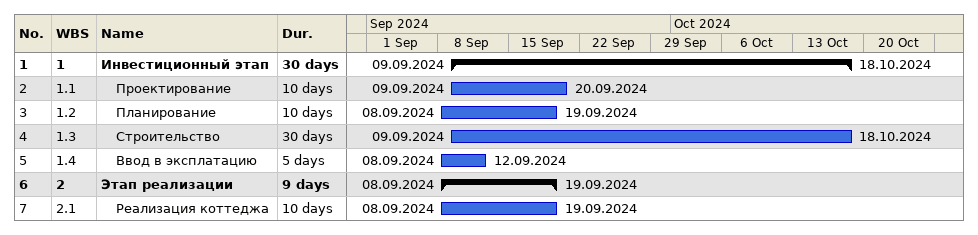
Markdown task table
| ID | WBS | Task | Duration | Start | Finish |
|---|---|---|---|---|---|
| 1 | 1 | **Инвестиционный этап** | 30d | 2024-09-09 | 2024-10-18 |
| 2 | 1.1 | Проектирование | 10d | 2024-09-09 | 2024-09-20 |
| 3 | 1.2 | Планирование | 10d | 2024-09-08 | 2024-09-19 |
| 4 | 1.3 | Строительство | 30d | 2024-09-09 | 2024-10-18 |
| 5 | 1.4 | Ввод в эксплатацию | 5d | 2024-09-08 | 2024-09-12 |
| 6 | 2 | **Этап реализации** | 9d | 2024-09-08 | 2024-09-19 |
| 7 | 2.1 | Реализация коттеджа | 10d | 2024-09-08 | 2024-09-19 |
